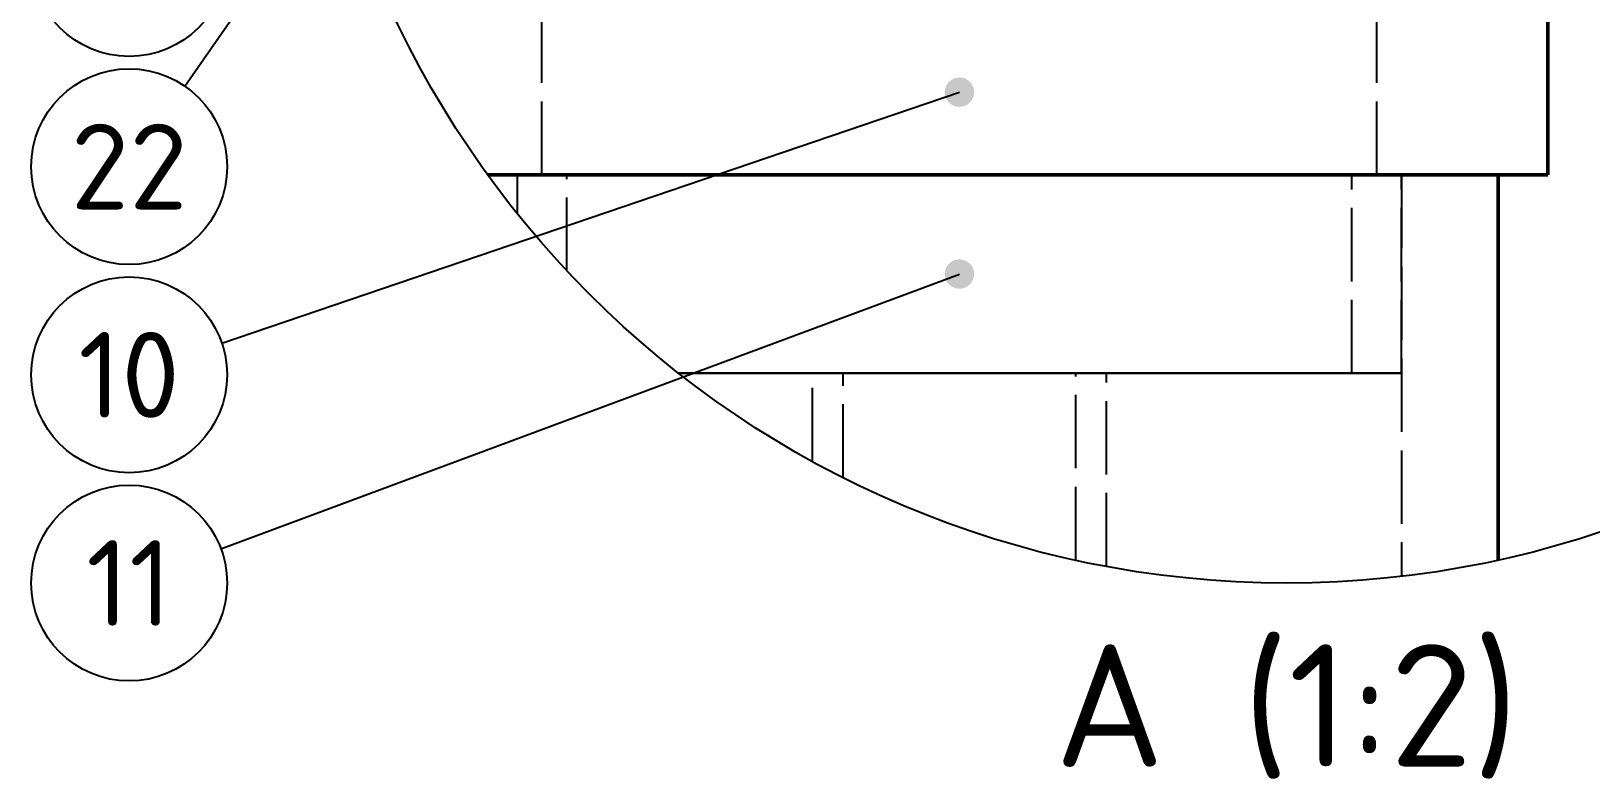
# Model space of a CAD drawing. Header units: millimetres. Extents: x 0 to 594, y 0 to 420.
# Drawn here: x 289.4 to 353.1, y 278.2 to 308.8 of the extents above; entities that cross this region are included whole.
import ezdxf
from ezdxf.enums import TextEntityAlignment as Align

# ---------------------------------------------------------------- set-up
doc = ezdxf.new("R2010")
doc.units = ezdxf.units.MM
doc.linetypes.add('ISO02-TRAZOS', pattern=[3.75, 3, -0.75])
for name, color, linetype, lineweight in [('01-VISIBLE', 7, 'CONTINUOUS', 50), ('02-OCULTA', 4, 'ISO02-TRAZOS', 25), ('06-TEXTO', 7, 'CONTINUOUS', 25), ('08-FINA', 5, 'CONTINUOUS', 25)]:
    doc.layers.add(name, color=color, linetype=linetype, lineweight=lineweight)
doc.styles.add('ISO3098', font='isocpeur.ttf')

msp = doc.modelspace()

# ---------------------------------------------------------------- hatches: boundary and pattern name
at = {"layer": '08-FINA'}
h = msp.add_hatch(color=7, dxfattribs=at)
h.dxf.hatch_style = 1
edge = h.paths.add_edge_path()
edge.add_arc((327.304, 306.28), 0.6, 0, 360)
h = msp.add_hatch(color=7, dxfattribs=at)
h.dxf.hatch_style = 1
edge = h.paths.add_edge_path()
edge.add_arc((327.304, 298.855), 0.6, 0, 360)

# ---------------------------------------------------------------- linework, layer by layer
at = {"layer": '01-VISIBLE'}
for points in [[(351.329, 302.905), (351.329, 309.655)], [(308.046, 302.905), (308.284, 302.905), (308.535, 302.905), (308.785, 302.905), (309.035, 302.905), (309.285, 302.905), (309.536, 302.905), (309.786, 302.905), (310.036, 302.905), (310.286, 302.905), (310.537, 302.905), (310.787, 302.905), (311.037, 302.905), (311.288, 302.905), (311.538, 302.905), (311.788, 302.905), (312.038, 302.905), (312.289, 302.905), (312.539, 302.905), (312.789, 302.905), (313.039, 302.905), (313.29, 302.905), (313.54, 302.905), (313.79, 302.905), (314.04, 302.905), (314.291, 302.905), (314.541, 302.905), (314.791, 302.905), (315.041, 302.905), (315.292, 302.905), (315.542, 302.905), (315.792, 302.905), (316.042, 302.905), (316.293, 302.905), (316.543, 302.905), (316.793, 302.905), (317.043, 302.905), (317.294, 302.905), (317.544, 302.905), (317.794, 302.905), (318.045, 302.905), (318.295, 302.905), (318.545, 302.905), (318.795, 302.905), (319.046, 302.905), (319.296, 302.905), (319.546, 302.905), (319.796, 302.905), (320.047, 302.905), (320.297, 302.905), (320.547, 302.905), (320.797, 302.905), (321.048, 302.905), (321.298, 302.905), (321.548, 302.905), (321.798, 302.905), (322.049, 302.905), (322.299, 302.905), (322.549, 302.905), (322.799, 302.905), (323.05, 302.905), (323.3, 302.905), (323.55, 302.905), (323.801, 302.905), (324.051, 302.905), (324.301, 302.905), (324.551, 302.905), (324.802, 302.905), (325.052, 302.905), (325.302, 302.905), (325.552, 302.905), (325.803, 302.905), (326.053, 302.905), (326.303, 302.905), (326.553, 302.905), (326.804, 302.905), (327.054, 302.905), (327.304, 302.905), (327.554, 302.905), (327.805, 302.905), (328.055, 302.905), (328.305, 302.905), (328.555, 302.905), (328.806, 302.905), (329.056, 302.905), (329.306, 302.905), (329.557, 302.905), (329.807, 302.905), (330.057, 302.905), (330.307, 302.905), (330.558, 302.905), (330.808, 302.905), (331.058, 302.905), (331.308, 302.905), (331.559, 302.905), (331.809, 302.905), (332.059, 302.905), (332.309, 302.905), (332.56, 302.905), (332.81, 302.905), (333.06, 302.905), (333.31, 302.905), (333.561, 302.905), (333.811, 302.905), (334.061, 302.905), (334.311, 302.905), (334.562, 302.905), (334.812, 302.905), (335.062, 302.905), (335.312, 302.905), (335.563, 302.905), (335.813, 302.905), (336.063, 302.905), (336.314, 302.905), (336.564, 302.905), (336.814, 302.905), (337.064, 302.905), (337.315, 302.905), (337.565, 302.905), (337.815, 302.905), (338.065, 302.905), (338.316, 302.905), (338.566, 302.905), (338.816, 302.905), (339.066, 302.905), (339.317, 302.905), (339.567, 302.905), (339.817, 302.905), (340.067, 302.905), (340.318, 302.905), (340.568, 302.905), (340.818, 302.905), (341.068, 302.905), (341.319, 302.905), (341.569, 302.905), (341.819, 302.905), (342.07, 302.905), (342.32, 302.905), (342.57, 302.905), (342.82, 302.905), (343.071, 302.905), (343.321, 302.905), (343.571, 302.905), (343.821, 302.905), (344.072, 302.905), (344.322, 302.905), (344.572, 302.905), (344.822, 302.905), (345.073, 302.905), (345.323, 302.905), (345.573, 302.905), (345.823, 302.905), (346.074, 302.905), (346.324, 302.905), (346.574, 302.905), (346.824, 302.905), (347.075, 302.905), (347.325, 302.905), (347.575, 302.905), (347.826, 302.905), (348.076, 302.905), (348.326, 302.905), (348.576, 302.905), (348.827, 302.905), (349.077, 302.905), (349.327, 302.905), (349.577, 302.905), (349.828, 302.905), (350.078, 302.905), (350.328, 302.905), (350.578, 302.905), (350.829, 302.905), (351.079, 302.905), (351.329, 302.905)], [(349.304, 287.177), (349.304, 302.905)]]:
    msp.add_lwpolyline(points, dxfattribs=at)
at = {"layer": '02-OCULTA'}
for points in [[(310.254, 302.905), (310.254, 309.655)], [(344.354, 302.905), (344.354, 309.655)], [(349.304, 302.905), (349.054, 302.905), (348.804, 302.905), (348.554, 302.905), (348.304, 302.905), (348.054, 302.905), (347.804, 302.905), (347.554, 302.905), (347.304, 302.905), (347.054, 302.905), (346.804, 302.905), (346.554, 302.905), (346.304, 302.905), (346.054, 302.905), (345.804, 302.905), (345.554, 302.905), (345.304, 302.905), (345.054, 302.905), (344.804, 302.905), (344.554, 302.905), (344.304, 302.905), (344.054, 302.905), (343.804, 302.905), (343.554, 302.905), (343.304, 302.905), (343.054, 302.905), (342.804, 302.905), (342.554, 302.905), (342.304, 302.905), (342.054, 302.905), (341.804, 302.905), (341.554, 302.905), (341.304, 302.905), (341.054, 302.905), (340.804, 302.905), (340.554, 302.905), (340.304, 302.905), (340.054, 302.905), (339.804, 302.905), (339.554, 302.905), (339.304, 302.905), (339.054, 302.905), (338.804, 302.905), (338.554, 302.905), (338.304, 302.905), (338.054, 302.905), (337.804, 302.905), (337.554, 302.905), (337.304, 302.905), (337.054, 302.905), (336.804, 302.905), (336.554, 302.905), (336.304, 302.905), (336.054, 302.905), (335.804, 302.905), (335.554, 302.905), (335.304, 302.905), (335.054, 302.905), (334.804, 302.905), (334.554, 302.905), (334.304, 302.905), (334.054, 302.905), (333.804, 302.905), (333.554, 302.905), (333.304, 302.905), (333.054, 302.905), (332.804, 302.905), (332.554, 302.905), (332.304, 302.905), (332.054, 302.905), (331.804, 302.905), (331.554, 302.905), (331.304, 302.905), (331.054, 302.905), (330.804, 302.905), (330.554, 302.905), (330.304, 302.905), (330.054, 302.905), (329.804, 302.905), (329.554, 302.905), (329.304, 302.905), (329.054, 302.905), (328.804, 302.905), (328.554, 302.905), (328.304, 302.905), (328.054, 302.905), (327.804, 302.905), (327.554, 302.905), (327.304, 302.905), (327.054, 302.905), (326.804, 302.905), (326.554, 302.905), (326.304, 302.905), (326.054, 302.905), (325.804, 302.905), (325.554, 302.905), (325.304, 302.905), (325.054, 302.905), (324.804, 302.905), (324.554, 302.905), (324.304, 302.905), (324.054, 302.905), (323.804, 302.905), (323.554, 302.905), (323.304, 302.905), (323.054, 302.905), (322.804, 302.905), (322.554, 302.905), (322.304, 302.905), (322.054, 302.905), (321.804, 302.905), (321.554, 302.905), (321.304, 302.905), (321.054, 302.905), (320.804, 302.905), (320.554, 302.905), (320.304, 302.905), (320.054, 302.905), (319.804, 302.905), (319.554, 302.905), (319.304, 302.905), (319.054, 302.905), (318.804, 302.905), (318.554, 302.905), (318.304, 302.905), (318.054, 302.905), (317.804, 302.905), (317.554, 302.905), (317.304, 302.905), (317.054, 302.905), (316.804, 302.905), (316.554, 302.905), (316.304, 302.905), (316.054, 302.905), (315.804, 302.905), (315.554, 302.905), (315.304, 302.905), (315.054, 302.905), (314.804, 302.905), (314.554, 302.905), (314.304, 302.905), (314.054, 302.905), (313.804, 302.905), (313.554, 302.905), (313.304, 302.905), (313.054, 302.905), (312.804, 302.905), (312.554, 302.905), (312.304, 302.905), (312.054, 302.905), (311.804, 302.905), (311.554, 302.905), (311.304, 302.905), (311.054, 302.905), (310.804, 302.905), (310.554, 302.905), (310.304, 302.905), (310.054, 302.905), (309.804, 302.905), (309.554, 302.905), (309.304, 302.905), (309.054, 302.905), (308.804, 302.905), (308.554, 302.905), (308.304, 302.905), (308.054, 302.905), (308.046, 302.905)], [(308.046, 302.905), (308.054, 302.905), (308.304, 302.905), (308.554, 302.905), (308.804, 302.905), (309.054, 302.905), (309.304, 302.905), (309.554, 302.905), (309.804, 302.905), (310.054, 302.905), (310.304, 302.905), (310.554, 302.905), (310.804, 302.905), (311.054, 302.905), (311.304, 302.905), (311.554, 302.905), (311.804, 302.905), (312.054, 302.905), (312.304, 302.905), (312.554, 302.905), (312.804, 302.905), (313.054, 302.905), (313.304, 302.905), (313.554, 302.905), (313.804, 302.905), (314.054, 302.905), (314.304, 302.905), (314.554, 302.905), (314.804, 302.905), (315.054, 302.905), (315.304, 302.905), (315.554, 302.905), (315.804, 302.905), (316.054, 302.905), (316.304, 302.905), (316.554, 302.905), (316.804, 302.905), (317.054, 302.905), (317.304, 302.905), (317.554, 302.905), (317.804, 302.905), (318.054, 302.905), (318.304, 302.905), (318.554, 302.905), (318.804, 302.905), (319.054, 302.905), (319.304, 302.905), (319.554, 302.905), (319.804, 302.905), (320.054, 302.905), (320.304, 302.905), (320.554, 302.905), (320.804, 302.905), (321.054, 302.905), (321.304, 302.905), (321.554, 302.905), (321.804, 302.905), (322.054, 302.905), (322.304, 302.905), (322.554, 302.905), (322.804, 302.905), (323.054, 302.905), (323.304, 302.905), (323.554, 302.905), (323.804, 302.905), (324.054, 302.905), (324.304, 302.905), (324.554, 302.905), (324.804, 302.905), (325.054, 302.905), (325.304, 302.905), (325.554, 302.905), (325.804, 302.905), (326.054, 302.905), (326.304, 302.905), (326.554, 302.905), (326.804, 302.905), (327.054, 302.905), (327.304, 302.905), (327.554, 302.905), (327.804, 302.905), (328.054, 302.905), (328.304, 302.905), (328.554, 302.905), (328.804, 302.905), (329.054, 302.905), (329.304, 302.905), (329.554, 302.905), (329.804, 302.905), (330.054, 302.905), (330.304, 302.905), (330.554, 302.905), (330.804, 302.905), (331.054, 302.905), (331.304, 302.905), (331.554, 302.905), (331.804, 302.905), (332.054, 302.905), (332.304, 302.905), (332.554, 302.905), (332.804, 302.905), (333.054, 302.905), (333.304, 302.905), (333.554, 302.905), (333.804, 302.905), (334.054, 302.905), (334.304, 302.905), (334.554, 302.905), (334.804, 302.905), (335.054, 302.905), (335.304, 302.905), (335.554, 302.905), (335.804, 302.905), (336.054, 302.905), (336.304, 302.905), (336.554, 302.905), (336.804, 302.905), (337.054, 302.905), (337.304, 302.905), (337.554, 302.905), (337.804, 302.905), (338.054, 302.905), (338.304, 302.905), (338.554, 302.905), (338.804, 302.905), (339.054, 302.905), (339.304, 302.905), (339.554, 302.905), (339.804, 302.905), (340.054, 302.905), (340.304, 302.905), (340.554, 302.905), (340.804, 302.905), (341.054, 302.905), (341.304, 302.905), (341.554, 302.905), (341.804, 302.905), (342.054, 302.905), (342.304, 302.905), (342.554, 302.905), (342.804, 302.905), (343.054, 302.905), (343.304, 302.905), (343.554, 302.905), (343.804, 302.905), (344.054, 302.905), (344.304, 302.905), (344.554, 302.905), (344.804, 302.905), (345.054, 302.905), (345.304, 302.905), (345.554, 302.905), (345.804, 302.905), (346.054, 302.905), (346.304, 302.905), (346.554, 302.905), (346.804, 302.905), (347.054, 302.905), (347.304, 302.905), (347.554, 302.905), (347.804, 302.905), (348.054, 302.905), (348.304, 302.905), (348.554, 302.905), (348.804, 302.905), (349.054, 302.905), (349.304, 302.905)], [(351.329, 302.905), (351.079, 302.905), (350.829, 302.905), (350.578, 302.905), (350.328, 302.905), (350.078, 302.905), (349.828, 302.905), (349.577, 302.905), (349.327, 302.905), (349.077, 302.905), (348.827, 302.905), (348.576, 302.905), (348.326, 302.905), (348.076, 302.905), (347.826, 302.905), (347.575, 302.905), (347.325, 302.905), (347.075, 302.905), (346.824, 302.905), (346.574, 302.905), (346.324, 302.905), (346.074, 302.905), (345.823, 302.905), (345.573, 302.905), (345.323, 302.905), (345.073, 302.905), (344.822, 302.905), (344.572, 302.905), (344.322, 302.905), (344.072, 302.905), (343.821, 302.905), (343.571, 302.905), (343.321, 302.905), (343.071, 302.905), (342.82, 302.905), (342.57, 302.905), (342.32, 302.905), (342.07, 302.905), (341.819, 302.905), (341.569, 302.905), (341.319, 302.905), (341.068, 302.905), (340.818, 302.905), (340.568, 302.905), (340.318, 302.905), (340.067, 302.905), (339.817, 302.905), (339.567, 302.905), (339.317, 302.905), (339.066, 302.905), (338.816, 302.905), (338.566, 302.905), (338.316, 302.905), (338.065, 302.905), (337.815, 302.905), (337.565, 302.905), (337.315, 302.905), (337.064, 302.905), (336.814, 302.905), (336.564, 302.905), (336.314, 302.905), (336.063, 302.905), (335.813, 302.905), (335.563, 302.905), (335.312, 302.905), (335.062, 302.905), (334.812, 302.905), (334.562, 302.905), (334.311, 302.905), (334.061, 302.905), (333.811, 302.905), (333.561, 302.905), (333.31, 302.905), (333.06, 302.905), (332.81, 302.905), (332.56, 302.905), (332.309, 302.905), (332.059, 302.905), (331.809, 302.905), (331.559, 302.905), (331.308, 302.905), (331.058, 302.905), (330.808, 302.905), (330.558, 302.905), (330.307, 302.905), (330.057, 302.905), (329.807, 302.905), (329.557, 302.905), (329.306, 302.905), (329.056, 302.905), (328.806, 302.905), (328.555, 302.905), (328.305, 302.905), (328.055, 302.905), (327.805, 302.905), (327.554, 302.905), (327.304, 302.905), (327.054, 302.905), (326.804, 302.905), (326.553, 302.905), (326.303, 302.905), (326.053, 302.905), (325.803, 302.905), (325.552, 302.905), (325.302, 302.905), (325.052, 302.905), (324.802, 302.905), (324.551, 302.905), (324.301, 302.905), (324.051, 302.905), (323.801, 302.905), (323.55, 302.905), (323.3, 302.905), (323.05, 302.905), (322.799, 302.905), (322.549, 302.905), (322.299, 302.905), (322.049, 302.905), (321.798, 302.905), (321.548, 302.905), (321.298, 302.905), (321.048, 302.905), (320.797, 302.905), (320.547, 302.905), (320.297, 302.905), (320.047, 302.905), (319.796, 302.905), (319.546, 302.905), (319.296, 302.905), (319.046, 302.905), (318.795, 302.905), (318.545, 302.905), (318.295, 302.905), (318.045, 302.905), (317.794, 302.905), (317.544, 302.905), (317.294, 302.905), (317.043, 302.905), (316.793, 302.905), (316.543, 302.905), (316.293, 302.905), (316.042, 302.905), (315.792, 302.905), (315.542, 302.905), (315.292, 302.905), (315.041, 302.905), (314.791, 302.905), (314.541, 302.905), (314.291, 302.905), (314.04, 302.905), (313.79, 302.905), (313.54, 302.905), (313.29, 302.905), (313.039, 302.905), (312.789, 302.905), (312.539, 302.905), (312.289, 302.905), (312.038, 302.905), (311.788, 302.905), (311.538, 302.905), (311.288, 302.905), (311.037, 302.905), (310.787, 302.905), (310.537, 302.905), (310.286, 302.905), (310.036, 302.905), (309.786, 302.905), (309.536, 302.905), (309.285, 302.905), (309.035, 302.905), (308.785, 302.905), (308.535, 302.905), (308.284, 302.905), (308.046, 302.905)], [(345.354, 302.905), (345.103, 302.905), (344.853, 302.905), (344.602, 302.905), (344.351, 302.905), (344.101, 302.905), (343.85, 302.905), (343.599, 302.905), (343.349, 302.905), (343.098, 302.905), (342.847, 302.905), (342.597, 302.905), (342.346, 302.905), (342.095, 302.905), (341.844, 302.905), (341.594, 302.905), (341.343, 302.905), (341.092, 302.905), (340.842, 302.905), (340.591, 302.905), (340.34, 302.905), (340.09, 302.905), (339.839, 302.905), (339.588, 302.905), (339.338, 302.905), (339.087, 302.905), (338.836, 302.905), (338.585, 302.905), (338.335, 302.905), (338.084, 302.905), (337.833, 302.905), (337.583, 302.905), (337.332, 302.905), (337.081, 302.905), (336.831, 302.905), (336.58, 302.905), (336.329, 302.905), (336.078, 302.905), (335.828, 302.905), (335.577, 302.905), (335.326, 302.905), (335.076, 302.905), (334.825, 302.905), (334.574, 302.905), (334.324, 302.905), (334.073, 302.905), (333.822, 302.905), (333.572, 302.905), (333.321, 302.905), (333.07, 302.905), (332.819, 302.905), (332.569, 302.905), (332.318, 302.905), (332.067, 302.905), (331.817, 302.905), (331.566, 302.905), (331.315, 302.905), (331.065, 302.905), (330.814, 302.905), (330.563, 302.905), (330.312, 302.905), (330.062, 302.905), (329.811, 302.905), (329.56, 302.905), (329.31, 302.905), (329.059, 302.905), (328.808, 302.905), (328.558, 302.905), (328.307, 302.905), (328.056, 302.905), (327.806, 302.905), (327.555, 302.905), (327.304, 302.905), (327.053, 302.905), (326.803, 302.905), (326.552, 302.905), (326.301, 302.905), (326.051, 302.905), (325.8, 302.905), (325.549, 302.905), (325.299, 302.905), (325.048, 302.905), (324.797, 302.905), (324.547, 302.905), (324.296, 302.905), (324.045, 302.905), (323.794, 302.905), (323.544, 302.905), (323.293, 302.905), (323.042, 302.905), (322.792, 302.905), (322.541, 302.905), (322.29, 302.905), (322.04, 302.905), (321.789, 302.905), (321.538, 302.905), (321.288, 302.905), (321.037, 302.905), (320.786, 302.905), (320.535, 302.905), (320.285, 302.905), (320.034, 302.905), (319.783, 302.905), (319.533, 302.905), (319.282, 302.905), (319.031, 302.905), (318.781, 302.905), (318.53, 302.905), (318.279, 302.905), (318.028, 302.905), (317.778, 302.905), (317.527, 302.905), (317.276, 302.905), (317.026, 302.905), (316.775, 302.905), (316.524, 302.905), (316.274, 302.905), (316.023, 302.905), (315.772, 302.905), (315.522, 302.905), (315.271, 302.905), (315.02, 302.905), (314.769, 302.905), (314.519, 302.905), (314.268, 302.905), (314.017, 302.905), (313.767, 302.905), (313.516, 302.905), (313.265, 302.905), (313.015, 302.905), (312.764, 302.905), (312.513, 302.905), (312.263, 302.905), (312.012, 302.905), (311.761, 302.905), (311.51, 302.905), (311.26, 302.905), (311.009, 302.905), (310.758, 302.905), (310.508, 302.905), (310.257, 302.905), (310.006, 302.905), (309.756, 302.905), (309.505, 302.905), (309.254, 302.905)], [(309.254, 302.905), (309.505, 302.905), (309.756, 302.905), (310.006, 302.905), (310.257, 302.905), (310.508, 302.905), (310.758, 302.905), (311.009, 302.905), (311.26, 302.905), (311.51, 302.905), (311.761, 302.905), (312.012, 302.905), (312.263, 302.905), (312.513, 302.905), (312.764, 302.905), (313.015, 302.905), (313.265, 302.905), (313.516, 302.905), (313.767, 302.905), (314.017, 302.905), (314.268, 302.905), (314.519, 302.905), (314.769, 302.905), (315.02, 302.905), (315.271, 302.905), (315.522, 302.905), (315.772, 302.905), (316.023, 302.905), (316.274, 302.905), (316.524, 302.905), (316.775, 302.905), (317.026, 302.905), (317.276, 302.905), (317.527, 302.905), (317.778, 302.905), (318.028, 302.905), (318.279, 302.905), (318.53, 302.905), (318.781, 302.905), (319.031, 302.905), (319.282, 302.905), (319.533, 302.905), (319.783, 302.905), (320.034, 302.905), (320.285, 302.905), (320.535, 302.905), (320.786, 302.905), (321.037, 302.905), (321.288, 302.905), (321.538, 302.905), (321.789, 302.905), (322.04, 302.905), (322.29, 302.905), (322.541, 302.905), (322.792, 302.905), (323.042, 302.905), (323.293, 302.905), (323.544, 302.905), (323.794, 302.905), (324.045, 302.905), (324.296, 302.905), (324.547, 302.905), (324.797, 302.905), (325.048, 302.905), (325.299, 302.905), (325.549, 302.905), (325.8, 302.905), (326.051, 302.905), (326.301, 302.905), (326.552, 302.905), (326.803, 302.905), (327.053, 302.905), (327.304, 302.905), (327.555, 302.905), (327.806, 302.905), (328.056, 302.905), (328.307, 302.905), (328.558, 302.905), (328.808, 302.905), (329.059, 302.905), (329.31, 302.905), (329.56, 302.905), (329.811, 302.905), (330.062, 302.905), (330.312, 302.905), (330.563, 302.905), (330.814, 302.905), (331.065, 302.905), (331.315, 302.905), (331.566, 302.905), (331.817, 302.905), (332.067, 302.905), (332.318, 302.905), (332.569, 302.905), (332.819, 302.905), (333.07, 302.905), (333.321, 302.905), (333.572, 302.905), (333.822, 302.905), (334.073, 302.905), (334.324, 302.905), (334.574, 302.905), (334.825, 302.905), (335.076, 302.905), (335.326, 302.905), (335.577, 302.905), (335.828, 302.905), (336.078, 302.905), (336.329, 302.905), (336.58, 302.905), (336.831, 302.905), (337.081, 302.905), (337.332, 302.905), (337.583, 302.905), (337.833, 302.905), (338.084, 302.905), (338.335, 302.905), (338.585, 302.905), (338.836, 302.905), (339.087, 302.905), (339.338, 302.905), (339.588, 302.905), (339.839, 302.905), (340.09, 302.905), (340.34, 302.905), (340.591, 302.905), (340.842, 302.905), (341.092, 302.905), (341.343, 302.905), (341.594, 302.905), (341.844, 302.905), (342.095, 302.905), (342.346, 302.905), (342.597, 302.905), (342.847, 302.905), (343.098, 302.905), (343.349, 302.905), (343.599, 302.905), (343.85, 302.905), (344.101, 302.905), (344.351, 302.905), (344.602, 302.905), (344.853, 302.905), (345.103, 302.905), (345.354, 302.905)], [(345.354, 302.905), (345.103, 302.905), (344.853, 302.905), (344.602, 302.905), (344.351, 302.905), (344.101, 302.905), (343.85, 302.905), (343.599, 302.905), (343.349, 302.905), (343.098, 302.905), (342.847, 302.905), (342.597, 302.905), (342.346, 302.905), (342.095, 302.905), (341.844, 302.905), (341.594, 302.905), (341.343, 302.905), (341.092, 302.905), (340.842, 302.905), (340.591, 302.905), (340.34, 302.905), (340.09, 302.905), (339.839, 302.905), (339.588, 302.905), (339.338, 302.905), (339.087, 302.905), (338.836, 302.905), (338.585, 302.905), (338.335, 302.905), (338.084, 302.905), (337.833, 302.905), (337.583, 302.905), (337.332, 302.905), (337.081, 302.905), (336.831, 302.905), (336.58, 302.905), (336.329, 302.905), (336.078, 302.905), (335.828, 302.905), (335.577, 302.905), (335.326, 302.905), (335.076, 302.905), (334.825, 302.905), (334.574, 302.905), (334.324, 302.905), (334.073, 302.905), (333.822, 302.905), (333.572, 302.905), (333.321, 302.905), (333.07, 302.905), (332.819, 302.905), (332.569, 302.905), (332.318, 302.905), (332.067, 302.905), (331.817, 302.905), (331.566, 302.905), (331.315, 302.905), (331.065, 302.905), (330.814, 302.905), (330.563, 302.905), (330.312, 302.905), (330.062, 302.905), (329.811, 302.905), (329.56, 302.905), (329.31, 302.905), (329.059, 302.905), (328.808, 302.905), (328.558, 302.905), (328.307, 302.905), (328.056, 302.905), (327.806, 302.905), (327.555, 302.905), (327.304, 302.905), (327.053, 302.905), (326.803, 302.905), (326.552, 302.905), (326.301, 302.905), (326.051, 302.905), (325.8, 302.905), (325.549, 302.905), (325.299, 302.905), (325.048, 302.905), (324.797, 302.905), (324.547, 302.905), (324.296, 302.905), (324.045, 302.905), (323.794, 302.905), (323.544, 302.905), (323.293, 302.905), (323.042, 302.905), (322.792, 302.905), (322.541, 302.905), (322.29, 302.905), (322.04, 302.905), (321.789, 302.905), (321.538, 302.905), (321.288, 302.905), (321.037, 302.905), (320.786, 302.905), (320.535, 302.905), (320.285, 302.905), (320.034, 302.905), (319.783, 302.905), (319.533, 302.905), (319.282, 302.905), (319.031, 302.905), (318.781, 302.905), (318.53, 302.905), (318.279, 302.905), (318.028, 302.905), (317.778, 302.905), (317.527, 302.905), (317.276, 302.905), (317.026, 302.905), (316.775, 302.905), (316.524, 302.905), (316.274, 302.905), (316.023, 302.905), (315.772, 302.905), (315.522, 302.905), (315.271, 302.905), (315.02, 302.905), (314.769, 302.905), (314.519, 302.905), (314.268, 302.905), (314.017, 302.905), (313.767, 302.905), (313.516, 302.905), (313.265, 302.905), (313.015, 302.905), (312.764, 302.905), (312.513, 302.905), (312.263, 302.905), (312.012, 302.905), (311.761, 302.905), (311.51, 302.905), (311.26, 302.905), (311.009, 302.905), (310.758, 302.905), (310.508, 302.905), (310.257, 302.905), (310.006, 302.905), (309.756, 302.905), (309.505, 302.905), (309.254, 302.905)], [(309.254, 302.905), (309.505, 302.905), (309.756, 302.905), (310.006, 302.905), (310.257, 302.905), (310.508, 302.905), (310.758, 302.905), (311.009, 302.905), (311.26, 302.905), (311.51, 302.905), (311.761, 302.905), (312.012, 302.905), (312.263, 302.905), (312.513, 302.905), (312.764, 302.905), (313.015, 302.905), (313.265, 302.905), (313.516, 302.905), (313.767, 302.905), (314.017, 302.905), (314.268, 302.905), (314.519, 302.905), (314.769, 302.905), (315.02, 302.905), (315.271, 302.905), (315.522, 302.905), (315.772, 302.905), (316.023, 302.905), (316.274, 302.905), (316.524, 302.905), (316.775, 302.905), (317.026, 302.905), (317.276, 302.905), (317.527, 302.905), (317.778, 302.905), (318.028, 302.905), (318.279, 302.905), (318.53, 302.905), (318.781, 302.905), (319.031, 302.905), (319.282, 302.905), (319.533, 302.905), (319.783, 302.905), (320.034, 302.905), (320.285, 302.905), (320.535, 302.905), (320.786, 302.905), (321.037, 302.905), (321.288, 302.905), (321.538, 302.905), (321.789, 302.905), (322.04, 302.905), (322.29, 302.905), (322.541, 302.905), (322.792, 302.905), (323.042, 302.905), (323.293, 302.905), (323.544, 302.905), (323.794, 302.905), (324.045, 302.905), (324.296, 302.905), (324.547, 302.905), (324.797, 302.905), (325.048, 302.905), (325.299, 302.905), (325.549, 302.905), (325.8, 302.905), (326.051, 302.905), (326.301, 302.905), (326.552, 302.905), (326.803, 302.905), (327.053, 302.905), (327.304, 302.905), (327.555, 302.905), (327.806, 302.905), (328.056, 302.905), (328.307, 302.905), (328.558, 302.905), (328.808, 302.905), (329.059, 302.905), (329.31, 302.905), (329.56, 302.905), (329.811, 302.905), (330.062, 302.905), (330.312, 302.905), (330.563, 302.905), (330.814, 302.905), (331.065, 302.905), (331.315, 302.905), (331.566, 302.905), (331.817, 302.905), (332.067, 302.905), (332.318, 302.905), (332.569, 302.905), (332.819, 302.905), (333.07, 302.905), (333.321, 302.905), (333.572, 302.905), (333.822, 302.905), (334.073, 302.905), (334.324, 302.905), (334.574, 302.905), (334.825, 302.905), (335.076, 302.905), (335.326, 302.905), (335.577, 302.905), (335.828, 302.905), (336.078, 302.905), (336.329, 302.905), (336.58, 302.905), (336.831, 302.905), (337.081, 302.905), (337.332, 302.905), (337.583, 302.905), (337.833, 302.905), (338.084, 302.905), (338.335, 302.905), (338.585, 302.905), (338.836, 302.905), (339.087, 302.905), (339.338, 302.905), (339.588, 302.905), (339.839, 302.905), (340.09, 302.905), (340.34, 302.905), (340.591, 302.905), (340.842, 302.905), (341.092, 302.905), (341.343, 302.905), (341.594, 302.905), (341.844, 302.905), (342.095, 302.905), (342.346, 302.905), (342.597, 302.905), (342.847, 302.905), (343.098, 302.905), (343.349, 302.905), (343.599, 302.905), (343.85, 302.905), (344.101, 302.905), (344.351, 302.905), (344.602, 302.905), (344.853, 302.905), (345.103, 302.905), (345.354, 302.905)], [(309.254, 301.319), (309.254, 302.905)], [(309.254, 301.319), (309.254, 302.905)], [(344.354, 302.905), (344.103, 302.905), (343.853, 302.905), (343.602, 302.905), (343.351, 302.905), (343.1, 302.905), (342.85, 302.905), (342.599, 302.905), (342.348, 302.905), (342.098, 302.905), (341.847, 302.905), (341.596, 302.905), (341.345, 302.905), (341.095, 302.905), (340.844, 302.905), (340.593, 302.905), (340.342, 302.905), (340.092, 302.905), (339.841, 302.905), (339.59, 302.905), (339.339, 302.905), (339.089, 302.905), (338.838, 302.905), (338.587, 302.905), (338.337, 302.905), (338.086, 302.905), (337.835, 302.905), (337.584, 302.905), (337.334, 302.905), (337.083, 302.905), (336.832, 302.905), (336.581, 302.905), (336.331, 302.905), (336.08, 302.905), (335.829, 302.905), (335.578, 302.905), (335.328, 302.905), (335.077, 302.905), (334.826, 302.905), (334.575, 302.905), (334.325, 302.905), (334.074, 302.905), (333.823, 302.905), (333.573, 302.905), (333.322, 302.905), (333.071, 302.905), (332.82, 302.905), (332.57, 302.905), (332.319, 302.905), (332.068, 302.905), (331.817, 302.905), (331.567, 302.905), (331.316, 302.905), (331.065, 302.905), (330.814, 302.905), (330.564, 302.905), (330.313, 302.905), (330.062, 302.905), (329.812, 302.905), (329.561, 302.905), (329.31, 302.905), (329.059, 302.905), (328.809, 302.905), (328.558, 302.905), (328.307, 302.905), (328.056, 302.905), (327.806, 302.905), (327.555, 302.905), (327.304, 302.905), (327.053, 302.905), (326.803, 302.905), (326.552, 302.905), (326.301, 302.905), (326.05, 302.905), (325.8, 302.905), (325.549, 302.905), (325.298, 302.905), (325.048, 302.905), (324.797, 302.905), (324.546, 302.905), (324.295, 302.905), (324.045, 302.905), (323.794, 302.905), (323.543, 302.905), (323.292, 302.905), (323.042, 302.905), (322.791, 302.905), (322.54, 302.905), (322.289, 302.905), (322.039, 302.905), (321.788, 302.905), (321.537, 302.905), (321.287, 302.905), (321.036, 302.905), (320.785, 302.905), (320.534, 302.905), (320.284, 302.905), (320.033, 302.905), (319.782, 302.905), (319.531, 302.905), (319.281, 302.905), (319.03, 302.905), (318.779, 302.905), (318.528, 302.905), (318.278, 302.905), (318.027, 302.905), (317.776, 302.905), (317.525, 302.905), (317.275, 302.905), (317.024, 302.905), (316.773, 302.905), (316.523, 302.905), (316.272, 302.905), (316.021, 302.905), (315.77, 302.905), (315.52, 302.905), (315.269, 302.905), (315.018, 302.905), (314.767, 302.905), (314.517, 302.905), (314.266, 302.905), (314.015, 302.905), (313.764, 302.905), (313.514, 302.905), (313.263, 302.905), (313.012, 302.905), (312.762, 302.905), (312.511, 302.905), (312.26, 302.905), (312.009, 302.905), (311.759, 302.905), (311.508, 302.905), (311.257, 302.905), (311.006, 302.905), (310.756, 302.905), (310.505, 302.905), (310.254, 302.905)], [(310.254, 302.905), (310.505, 302.905), (310.756, 302.905), (311.006, 302.905), (311.257, 302.905), (311.508, 302.905), (311.759, 302.905), (312.009, 302.905), (312.26, 302.905), (312.511, 302.905), (312.762, 302.905), (313.012, 302.905), (313.263, 302.905), (313.514, 302.905), (313.764, 302.905), (314.015, 302.905), (314.266, 302.905), (314.517, 302.905), (314.767, 302.905), (315.018, 302.905), (315.269, 302.905), (315.52, 302.905), (315.77, 302.905), (316.021, 302.905), (316.272, 302.905), (316.523, 302.905), (316.773, 302.905), (317.024, 302.905), (317.275, 302.905), (317.525, 302.905), (317.776, 302.905), (318.027, 302.905), (318.278, 302.905), (318.528, 302.905), (318.779, 302.905), (319.03, 302.905), (319.281, 302.905), (319.531, 302.905), (319.782, 302.905), (320.033, 302.905), (320.284, 302.905), (320.534, 302.905), (320.785, 302.905), (321.036, 302.905), (321.287, 302.905), (321.537, 302.905), (321.788, 302.905), (322.039, 302.905), (322.289, 302.905), (322.54, 302.905), (322.791, 302.905), (323.042, 302.905), (323.292, 302.905), (323.543, 302.905), (323.794, 302.905), (324.045, 302.905), (324.295, 302.905), (324.546, 302.905), (324.797, 302.905), (325.048, 302.905), (325.298, 302.905), (325.549, 302.905), (325.8, 302.905), (326.05, 302.905), (326.301, 302.905), (326.552, 302.905), (326.803, 302.905), (327.053, 302.905), (327.304, 302.905), (327.555, 302.905), (327.806, 302.905), (328.056, 302.905), (328.307, 302.905), (328.558, 302.905), (328.809, 302.905), (329.059, 302.905), (329.31, 302.905), (329.561, 302.905), (329.812, 302.905), (330.062, 302.905), (330.313, 302.905), (330.564, 302.905), (330.814, 302.905), (331.065, 302.905), (331.316, 302.905), (331.567, 302.905), (331.817, 302.905), (332.068, 302.905), (332.319, 302.905), (332.57, 302.905), (332.82, 302.905), (333.071, 302.905), (333.322, 302.905), (333.573, 302.905), (333.823, 302.905), (334.074, 302.905), (334.325, 302.905), (334.575, 302.905), (334.826, 302.905), (335.077, 302.905), (335.328, 302.905), (335.578, 302.905), (335.829, 302.905), (336.08, 302.905), (336.331, 302.905), (336.581, 302.905), (336.832, 302.905), (337.083, 302.905), (337.334, 302.905), (337.584, 302.905), (337.835, 302.905), (338.086, 302.905), (338.337, 302.905), (338.587, 302.905), (338.838, 302.905), (339.089, 302.905), (339.339, 302.905), (339.59, 302.905), (339.841, 302.905), (340.092, 302.905), (340.342, 302.905), (340.593, 302.905), (340.844, 302.905), (341.095, 302.905), (341.345, 302.905), (341.596, 302.905), (341.847, 302.905), (342.098, 302.905), (342.348, 302.905), (342.599, 302.905), (342.85, 302.905), (343.1, 302.905), (343.351, 302.905), (343.602, 302.905), (343.853, 302.905), (344.103, 302.905), (344.354, 302.905)], [(343.329, 302.905), (343.079, 302.905), (342.828, 302.905), (342.578, 302.905), (342.328, 302.905), (342.077, 302.905), (341.827, 302.905), (341.576, 302.905), (341.326, 302.905), (341.076, 302.905), (340.825, 302.905), (340.575, 302.905), (340.324, 302.905), (340.074, 302.905), (339.824, 302.905), (339.573, 302.905), (339.323, 302.905), (339.073, 302.905), (338.822, 302.905), (338.572, 302.905), (338.321, 302.905), (338.071, 302.905), (337.821, 302.905), (337.57, 302.905), (337.32, 302.905), (337.069, 302.905), (336.819, 302.905), (336.569, 302.905), (336.318, 302.905), (336.068, 302.905), (335.817, 302.905), (335.567, 302.905), (335.317, 302.905), (335.066, 302.905), (334.816, 302.905), (334.565, 302.905), (334.315, 302.905), (334.065, 302.905), (333.814, 302.905), (333.564, 302.905), (333.314, 302.905), (333.063, 302.905), (332.813, 302.905), (332.562, 302.905), (332.312, 302.905), (332.062, 302.905), (331.811, 302.905), (331.561, 302.905), (331.31, 302.905), (331.06, 302.905), (330.81, 302.905), (330.559, 302.905), (330.309, 302.905), (330.058, 302.905), (329.808, 302.905), (329.558, 302.905), (329.307, 302.905), (329.057, 302.905), (328.807, 302.905), (328.556, 302.905), (328.306, 302.905), (328.055, 302.905), (327.805, 302.905), (327.555, 302.905), (327.304, 302.905), (327.054, 302.905), (326.803, 302.905), (326.553, 302.905), (326.303, 302.905), (326.052, 302.905), (325.802, 302.905), (325.551, 302.905), (325.301, 302.905), (325.051, 302.905), (324.8, 302.905), (324.55, 302.905), (324.299, 302.905), (324.049, 302.905), (323.799, 302.905), (323.548, 302.905), (323.298, 302.905), (323.048, 302.905), (322.797, 302.905), (322.547, 302.905), (322.296, 302.905), (322.046, 302.905), (321.796, 302.905), (321.545, 302.905), (321.295, 302.905), (321.044, 302.905), (320.794, 302.905), (320.544, 302.905), (320.293, 302.905), (320.043, 302.905), (319.792, 302.905), (319.542, 302.905), (319.292, 302.905), (319.041, 302.905), (318.791, 302.905), (318.54, 302.905), (318.29, 302.905), (318.04, 302.905), (317.789, 302.905), (317.539, 302.905), (317.289, 302.905), (317.038, 302.905), (316.788, 302.905), (316.537, 302.905), (316.287, 302.905), (316.037, 302.905), (315.786, 302.905), (315.536, 302.905), (315.285, 302.905), (315.035, 302.905), (314.785, 302.905), (314.534, 302.905), (314.284, 302.905), (314.033, 302.905), (313.783, 302.905), (313.533, 302.905), (313.282, 302.905), (313.032, 302.905), (312.782, 302.905), (312.531, 302.905), (312.281, 302.905), (312.03, 302.905), (311.78, 302.905), (311.53, 302.905), (311.279, 302.905)], [(311.279, 302.905), (311.53, 302.905), (311.78, 302.905), (312.03, 302.905), (312.281, 302.905), (312.531, 302.905), (312.782, 302.905), (313.032, 302.905), (313.282, 302.905), (313.533, 302.905), (313.783, 302.905), (314.033, 302.905), (314.284, 302.905), (314.534, 302.905), (314.785, 302.905), (315.035, 302.905), (315.285, 302.905), (315.536, 302.905), (315.786, 302.905), (316.037, 302.905), (316.287, 302.905), (316.537, 302.905), (316.788, 302.905), (317.038, 302.905), (317.289, 302.905), (317.539, 302.905), (317.789, 302.905), (318.04, 302.905), (318.29, 302.905), (318.54, 302.905), (318.791, 302.905), (319.041, 302.905), (319.292, 302.905), (319.542, 302.905), (319.792, 302.905), (320.043, 302.905), (320.293, 302.905), (320.544, 302.905), (320.794, 302.905), (321.044, 302.905), (321.295, 302.905), (321.545, 302.905), (321.796, 302.905), (322.046, 302.905), (322.296, 302.905), (322.547, 302.905), (322.797, 302.905), (323.048, 302.905), (323.298, 302.905), (323.548, 302.905), (323.799, 302.905), (324.049, 302.905), (324.299, 302.905), (324.55, 302.905), (324.8, 302.905), (325.051, 302.905), (325.301, 302.905), (325.551, 302.905), (325.802, 302.905), (326.052, 302.905), (326.303, 302.905), (326.553, 302.905), (326.803, 302.905), (327.054, 302.905), (327.304, 302.905), (327.555, 302.905), (327.805, 302.905), (328.055, 302.905), (328.306, 302.905), (328.556, 302.905), (328.807, 302.905), (329.057, 302.905), (329.307, 302.905), (329.558, 302.905), (329.808, 302.905), (330.058, 302.905), (330.309, 302.905), (330.559, 302.905), (330.81, 302.905), (331.06, 302.905), (331.31, 302.905), (331.561, 302.905), (331.811, 302.905), (332.062, 302.905), (332.312, 302.905), (332.562, 302.905), (332.813, 302.905), (333.063, 302.905), (333.314, 302.905), (333.564, 302.905), (333.814, 302.905), (334.065, 302.905), (334.315, 302.905), (334.565, 302.905), (334.816, 302.905), (335.066, 302.905), (335.317, 302.905), (335.567, 302.905), (335.817, 302.905), (336.068, 302.905), (336.318, 302.905), (336.569, 302.905), (336.819, 302.905), (337.069, 302.905), (337.32, 302.905), (337.57, 302.905), (337.821, 302.905), (338.071, 302.905), (338.321, 302.905), (338.572, 302.905), (338.822, 302.905), (339.073, 302.905), (339.323, 302.905), (339.573, 302.905), (339.824, 302.905), (340.074, 302.905), (340.324, 302.905), (340.575, 302.905), (340.825, 302.905), (341.076, 302.905), (341.326, 302.905), (341.576, 302.905), (341.827, 302.905), (342.077, 302.905), (342.328, 302.905), (342.578, 302.905), (342.828, 302.905), (343.079, 302.905), (343.329, 302.905)], [(311.279, 298.982), (311.279, 302.905)], [(343.329, 294.805), (343.329, 302.905)], [(345.354, 302.905), (345.354, 286.514)], [(345.354, 294.805), (345.354, 302.905)], [(345.354, 294.805), (345.103, 294.805), (344.853, 294.805), (344.602, 294.805), (344.351, 294.805), (344.101, 294.805), (343.85, 294.805), (343.599, 294.805), (343.349, 294.805), (343.098, 294.805), (342.847, 294.805), (342.597, 294.805), (342.346, 294.805), (342.095, 294.805), (341.844, 294.805), (341.594, 294.805), (341.343, 294.805), (341.092, 294.805), (340.842, 294.805), (340.591, 294.805), (340.34, 294.805), (340.09, 294.805), (339.839, 294.805), (339.588, 294.805), (339.338, 294.805), (339.087, 294.805), (338.836, 294.805), (338.585, 294.805), (338.335, 294.805), (338.084, 294.805), (337.833, 294.805), (337.583, 294.805), (337.332, 294.805), (337.081, 294.805), (336.831, 294.805), (336.58, 294.805), (336.329, 294.805), (336.078, 294.805), (335.828, 294.805), (335.577, 294.805), (335.326, 294.805), (335.076, 294.805), (334.825, 294.805), (334.574, 294.805), (334.324, 294.805), (334.073, 294.805), (333.822, 294.805), (333.572, 294.805), (333.321, 294.805), (333.07, 294.805), (332.819, 294.805), (332.569, 294.805), (332.318, 294.805), (332.067, 294.805), (331.817, 294.805), (331.566, 294.805), (331.315, 294.805), (331.065, 294.805), (330.814, 294.805), (330.563, 294.805), (330.312, 294.805), (330.062, 294.805), (329.811, 294.805), (329.56, 294.805), (329.31, 294.805), (329.059, 294.805), (328.808, 294.805), (328.558, 294.805), (328.307, 294.805), (328.056, 294.805), (327.806, 294.805), (327.555, 294.805), (327.304, 294.805), (327.053, 294.805), (326.803, 294.805), (326.552, 294.805), (326.301, 294.805), (326.051, 294.805), (325.8, 294.805), (325.549, 294.805), (325.299, 294.805), (325.048, 294.805), (324.797, 294.805), (324.547, 294.805), (324.296, 294.805), (324.045, 294.805), (323.794, 294.805), (323.544, 294.805), (323.293, 294.805), (323.042, 294.805), (322.792, 294.805), (322.541, 294.805), (322.29, 294.805), (322.04, 294.805), (321.789, 294.805), (321.538, 294.805), (321.288, 294.805), (321.037, 294.805), (320.786, 294.805), (320.535, 294.805), (320.285, 294.805), (320.034, 294.805), (319.783, 294.805), (319.533, 294.805), (319.282, 294.805), (319.031, 294.805), (318.781, 294.805), (318.53, 294.805), (318.279, 294.805), (318.028, 294.805), (317.778, 294.805), (317.527, 294.805), (317.276, 294.805), (317.026, 294.805), (316.775, 294.805), (316.524, 294.805), (316.274, 294.805), (316.023, 294.805), (315.839, 294.805)], [(315.839, 294.805), (316.023, 294.805), (316.274, 294.805), (316.524, 294.805), (316.775, 294.805), (317.026, 294.805), (317.276, 294.805), (317.527, 294.805), (317.778, 294.805), (318.028, 294.805), (318.279, 294.805), (318.53, 294.805), (318.781, 294.805), (319.031, 294.805), (319.282, 294.805), (319.533, 294.805), (319.783, 294.805), (320.034, 294.805), (320.285, 294.805), (320.535, 294.805), (320.786, 294.805), (321.037, 294.805), (321.288, 294.805), (321.538, 294.805), (321.789, 294.805), (322.04, 294.805), (322.29, 294.805), (322.541, 294.805), (322.792, 294.805), (323.042, 294.805), (323.293, 294.805), (323.544, 294.805), (323.794, 294.805), (324.045, 294.805), (324.296, 294.805), (324.547, 294.805), (324.797, 294.805), (325.048, 294.805), (325.299, 294.805), (325.549, 294.805), (325.8, 294.805), (326.051, 294.805), (326.301, 294.805), (326.552, 294.805), (326.803, 294.805), (327.053, 294.805), (327.304, 294.805), (327.555, 294.805), (327.806, 294.805), (328.056, 294.805), (328.307, 294.805), (328.558, 294.805), (328.808, 294.805), (329.059, 294.805), (329.31, 294.805), (329.56, 294.805), (329.811, 294.805), (330.062, 294.805), (330.312, 294.805), (330.563, 294.805), (330.814, 294.805), (331.065, 294.805), (331.315, 294.805), (331.566, 294.805), (331.817, 294.805), (332.067, 294.805), (332.318, 294.805), (332.569, 294.805), (332.819, 294.805), (333.07, 294.805), (333.321, 294.805), (333.572, 294.805), (333.822, 294.805), (334.073, 294.805), (334.324, 294.805), (334.574, 294.805), (334.825, 294.805), (335.076, 294.805), (335.326, 294.805), (335.577, 294.805), (335.828, 294.805), (336.078, 294.805), (336.329, 294.805), (336.58, 294.805), (336.831, 294.805), (337.081, 294.805), (337.332, 294.805), (337.583, 294.805), (337.833, 294.805), (338.084, 294.805), (338.335, 294.805), (338.585, 294.805), (338.836, 294.805), (339.087, 294.805), (339.338, 294.805), (339.588, 294.805), (339.839, 294.805), (340.09, 294.805), (340.34, 294.805), (340.591, 294.805), (340.842, 294.805), (341.092, 294.805), (341.343, 294.805), (341.594, 294.805), (341.844, 294.805), (342.095, 294.805), (342.346, 294.805), (342.597, 294.805), (342.847, 294.805), (343.098, 294.805), (343.349, 294.805), (343.599, 294.805), (343.85, 294.805), (344.101, 294.805), (344.351, 294.805), (344.602, 294.805), (344.853, 294.805), (345.103, 294.805), (345.354, 294.805)], [(343.329, 294.805), (343.079, 294.805), (342.828, 294.805), (342.578, 294.805), (342.328, 294.805), (342.077, 294.805), (341.827, 294.805), (341.576, 294.805), (341.326, 294.805), (341.076, 294.805), (340.825, 294.805), (340.575, 294.805), (340.324, 294.805), (340.074, 294.805), (339.824, 294.805), (339.573, 294.805), (339.323, 294.805), (339.073, 294.805), (338.822, 294.805), (338.572, 294.805), (338.321, 294.805), (338.071, 294.805), (337.821, 294.805), (337.57, 294.805), (337.32, 294.805), (337.069, 294.805), (336.819, 294.805), (336.569, 294.805), (336.318, 294.805), (336.068, 294.805), (335.817, 294.805), (335.567, 294.805), (335.317, 294.805), (335.066, 294.805), (334.816, 294.805), (334.565, 294.805), (334.315, 294.805), (334.065, 294.805), (333.814, 294.805), (333.564, 294.805), (333.314, 294.805), (333.063, 294.805), (332.813, 294.805), (332.562, 294.805), (332.312, 294.805), (332.062, 294.805), (331.811, 294.805), (331.561, 294.805), (331.31, 294.805), (331.06, 294.805), (330.81, 294.805), (330.559, 294.805), (330.309, 294.805), (330.058, 294.805), (329.808, 294.805), (329.558, 294.805), (329.307, 294.805), (329.057, 294.805), (328.807, 294.805), (328.556, 294.805), (328.306, 294.805), (328.055, 294.805), (327.805, 294.805), (327.555, 294.805), (327.304, 294.805), (327.054, 294.805), (326.803, 294.805), (326.553, 294.805), (326.303, 294.805), (326.052, 294.805), (325.802, 294.805), (325.551, 294.805), (325.301, 294.805), (325.051, 294.805), (324.8, 294.805), (324.55, 294.805), (324.299, 294.805), (324.049, 294.805), (323.799, 294.805), (323.548, 294.805), (323.298, 294.805), (323.048, 294.805), (322.797, 294.805), (322.547, 294.805), (322.296, 294.805), (322.046, 294.805), (321.796, 294.805), (321.545, 294.805), (321.295, 294.805), (321.044, 294.805), (320.794, 294.805), (320.544, 294.805), (320.293, 294.805), (320.043, 294.805), (319.792, 294.805), (319.542, 294.805), (319.292, 294.805), (319.041, 294.805), (318.791, 294.805), (318.54, 294.805), (318.29, 294.805), (318.04, 294.805), (317.789, 294.805), (317.539, 294.805), (317.289, 294.805), (317.038, 294.805), (316.788, 294.805), (316.537, 294.805), (316.287, 294.805), (316.037, 294.805), (315.839, 294.805)], [(315.839, 294.805), (316.037, 294.805), (316.287, 294.805), (316.537, 294.805), (316.788, 294.805), (317.038, 294.805), (317.289, 294.805), (317.539, 294.805), (317.789, 294.805), (318.04, 294.805), (318.29, 294.805), (318.54, 294.805), (318.791, 294.805), (319.041, 294.805), (319.292, 294.805), (319.542, 294.805), (319.792, 294.805), (320.043, 294.805), (320.293, 294.805), (320.544, 294.805), (320.794, 294.805), (321.044, 294.805), (321.295, 294.805), (321.545, 294.805), (321.796, 294.805), (322.046, 294.805), (322.296, 294.805), (322.547, 294.805), (322.797, 294.805), (323.048, 294.805), (323.298, 294.805), (323.548, 294.805), (323.799, 294.805), (324.049, 294.805), (324.299, 294.805), (324.55, 294.805), (324.8, 294.805), (325.051, 294.805), (325.301, 294.805), (325.551, 294.805), (325.802, 294.805), (326.052, 294.805), (326.303, 294.805), (326.553, 294.805), (326.803, 294.805), (327.054, 294.805), (327.304, 294.805), (327.555, 294.805), (327.805, 294.805), (328.055, 294.805), (328.306, 294.805), (328.556, 294.805), (328.807, 294.805), (329.057, 294.805), (329.307, 294.805), (329.558, 294.805), (329.808, 294.805), (330.058, 294.805), (330.309, 294.805), (330.559, 294.805), (330.81, 294.805), (331.06, 294.805), (331.31, 294.805), (331.561, 294.805), (331.811, 294.805), (332.062, 294.805), (332.312, 294.805), (332.562, 294.805), (332.813, 294.805), (333.063, 294.805), (333.314, 294.805), (333.564, 294.805), (333.814, 294.805), (334.065, 294.805), (334.315, 294.805), (334.565, 294.805), (334.816, 294.805), (335.066, 294.805), (335.317, 294.805), (335.567, 294.805), (335.817, 294.805), (336.068, 294.805), (336.318, 294.805), (336.569, 294.805), (336.819, 294.805), (337.069, 294.805), (337.32, 294.805), (337.57, 294.805), (337.821, 294.805), (338.071, 294.805), (338.321, 294.805), (338.572, 294.805), (338.822, 294.805), (339.073, 294.805), (339.323, 294.805), (339.573, 294.805), (339.824, 294.805), (340.074, 294.805), (340.324, 294.805), (340.575, 294.805), (340.825, 294.805), (341.076, 294.805), (341.326, 294.805), (341.576, 294.805), (341.827, 294.805), (342.077, 294.805), (342.328, 294.805), (342.578, 294.805), (342.828, 294.805), (343.079, 294.805), (343.329, 294.805)], [(333.304, 294.805), (333.054, 294.805), (332.804, 294.805), (332.554, 294.805), (332.304, 294.805), (332.054, 294.805), (331.804, 294.805), (331.554, 294.805), (331.304, 294.805), (331.054, 294.805), (330.804, 294.805), (330.554, 294.805), (330.304, 294.805), (330.054, 294.805), (329.804, 294.805), (329.554, 294.805), (329.304, 294.805), (329.054, 294.805), (328.804, 294.805), (328.554, 294.805), (328.304, 294.805), (328.054, 294.805), (327.804, 294.805), (327.554, 294.805), (327.304, 294.805), (327.054, 294.805), (326.804, 294.805), (326.554, 294.805), (326.304, 294.805), (326.054, 294.805), (325.804, 294.805), (325.554, 294.805), (325.304, 294.805), (325.054, 294.805), (324.804, 294.805), (324.554, 294.805), (324.304, 294.805), (324.054, 294.805), (323.804, 294.805), (323.554, 294.805), (323.304, 294.805), (323.054, 294.805), (322.804, 294.805), (322.554, 294.805), (322.304, 294.805), (322.054, 294.805), (321.804, 294.805), (321.554, 294.805), (321.304, 294.805)], [(321.304, 294.805), (321.554, 294.805), (321.804, 294.805), (322.054, 294.805), (322.304, 294.805), (322.554, 294.805), (322.804, 294.805), (323.054, 294.805), (323.304, 294.805), (323.554, 294.805), (323.804, 294.805), (324.054, 294.805), (324.304, 294.805), (324.554, 294.805), (324.804, 294.805), (325.054, 294.805), (325.304, 294.805), (325.554, 294.805), (325.804, 294.805), (326.054, 294.805), (326.304, 294.805), (326.554, 294.805), (326.804, 294.805), (327.054, 294.805), (327.304, 294.805), (327.554, 294.805), (327.804, 294.805), (328.054, 294.805), (328.304, 294.805), (328.554, 294.805), (328.804, 294.805), (329.054, 294.805), (329.304, 294.805), (329.554, 294.805), (329.804, 294.805), (330.054, 294.805), (330.304, 294.805), (330.554, 294.805), (330.804, 294.805), (331.054, 294.805), (331.304, 294.805), (331.554, 294.805), (331.804, 294.805), (332.054, 294.805), (332.304, 294.805), (332.554, 294.805), (332.804, 294.805), (333.054, 294.805), (333.304, 294.805)], [(321.304, 291.202), (321.304, 294.805)], [(332.054, 294.805), (331.804, 294.805), (331.554, 294.805), (331.304, 294.805), (331.054, 294.805), (330.804, 294.805), (330.554, 294.805), (330.304, 294.805), (330.054, 294.805), (329.804, 294.805), (329.554, 294.805), (329.304, 294.805), (329.054, 294.805), (328.804, 294.805), (328.554, 294.805), (328.304, 294.805), (328.054, 294.805), (327.804, 294.805), (327.554, 294.805), (327.304, 294.805), (327.054, 294.805), (326.804, 294.805), (326.554, 294.805), (326.304, 294.805), (326.054, 294.805), (325.804, 294.805), (325.554, 294.805), (325.304, 294.805), (325.054, 294.805), (324.804, 294.805), (324.554, 294.805), (324.304, 294.805), (324.054, 294.805), (323.804, 294.805), (323.554, 294.805), (323.304, 294.805), (323.054, 294.805), (322.804, 294.805), (322.554, 294.805)], [(322.554, 294.805), (322.804, 294.805), (323.054, 294.805), (323.304, 294.805), (323.554, 294.805), (323.804, 294.805), (324.054, 294.805), (324.304, 294.805), (324.554, 294.805), (324.804, 294.805), (325.054, 294.805), (325.304, 294.805), (325.554, 294.805), (325.804, 294.805), (326.054, 294.805), (326.304, 294.805), (326.554, 294.805), (326.804, 294.805), (327.054, 294.805), (327.304, 294.805), (327.554, 294.805), (327.804, 294.805), (328.054, 294.805), (328.304, 294.805), (328.554, 294.805), (328.804, 294.805), (329.054, 294.805), (329.304, 294.805), (329.554, 294.805), (329.804, 294.805), (330.054, 294.805), (330.304, 294.805), (330.554, 294.805), (330.804, 294.805), (331.054, 294.805), (331.304, 294.805), (331.554, 294.805), (331.804, 294.805), (332.054, 294.805)], [(322.554, 290.542), (322.554, 294.805)], [(332.054, 287.172), (332.054, 294.805)], [(333.304, 286.919), (333.304, 294.805)]]:
    msp.add_lwpolyline(points, dxfattribs=at)
at = {"layer": '08-FINA'}
for p, q in [((295.683, 306.525), (304.404, 319.105)), ((297.191, 296.027), (327.304, 306.28)), ((297.153, 287.633), (327.304, 298.855))]:
    msp.add_line(p, q, dxfattribs=at)
for centre, radius in [((340.667, 326.5), 40.263), ((293.404, 311.738), 4), ((293.404, 303.238), 4), ((293.404, 294.738), 4), ((293.404, 286.238), 4)]:
    msp.add_circle(centre, radius, dxfattribs=at)

# ---------------------------------------------------------------- texts
at = {"layer": '06-TEXTO', "style": 'ISO3098'}
for s, height, p in [('22', 3.5, (293.404, 303.238)), ('10', 3.5, (293.404, 294.738)), ('11', 3.5, (293.404, 286.238)), ('A (1:2)', 5, (340.667, 281.238))]:
    msp.add_text(s, height=height, dxfattribs=at).set_placement(p, align=Align.MIDDLE_CENTER)

doc.saveas('drawing.dxf')
